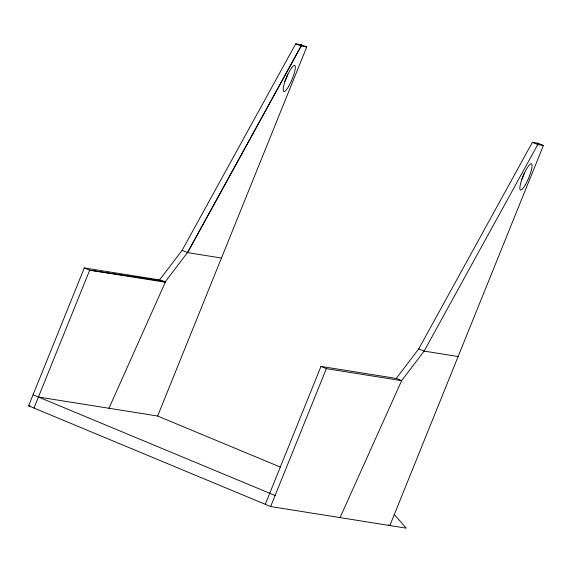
<?xml version="1.0" encoding="UTF-8"?>
<svg xmlns="http://www.w3.org/2000/svg" width="572" height="572" viewBox="0 0 572 572"><rect width="100%" height="100%" fill="white"/><g stroke="black" fill="none" stroke-linecap="round" stroke-linejoin="round"><path stroke-width="0.86" d="M394.294 514.514L406.249 528.163L270.642 506.542L28.6 405.82L84.313 267.932L159.595 279.93L164.972 282.168L187.466 252.617L301.087 46.075L306.735 46.975L157.629 416.023L38.438 397.025M33.977 408.058L89.69 270.17L165.623 281.488L108.966 408.265M300.686 46.396L301.358 44.738L306.735 46.975M265.265 504.304L320.971 366.416L396.253 378.421L401.637 380.659L424.131 351.101L537.751 144.566L543.4 145.467L389.839 525.546L388.302 524.903M270.642 506.542L326.355 368.661L401.637 380.659L340.068 517.61M537.351 144.88L538.023 143.229L543.4 145.467M159.595 279.93L182.089 250.372L295.71 43.837L301.358 44.738M396.253 378.421L418.754 348.863L532.375 142.328L538.023 143.229M221.464 258.036L187.58 252.631L301.108 46.082L295.71 43.837M164.972 282.168L89.69 270.17L84.313 267.932M458.129 356.52L424.131 351.101L418.754 348.863M28.6 405.82L30.359 406.099M532.375 142.328L537.751 144.566M182.089 250.372L187.466 252.617M320.971 366.416L326.355 368.661M157.629 416.023L280.273 467.059M33.054 394.787L275.096 495.516M287.802 74.288A14.171 2.946 -67.4 0 1 284.72 81.481M524.46 172.78A14.171 2.946 -67.4 0 1 521.385 179.973M288.667 86.393A14.171 2.946 -67.4 0 0 294.823 65.415A14.171 2.946 -67.4 0 0 284.341 83.533A14.171 2.946 -67.4 0 0 288.667 86.393M525.325 184.885A14.171 2.946 -67.4 0 0 531.488 163.907A14.171 2.946 -67.4 0 0 520.999 182.018A14.171 2.946 -67.4 0 0 525.325 184.885"/></g></svg>
